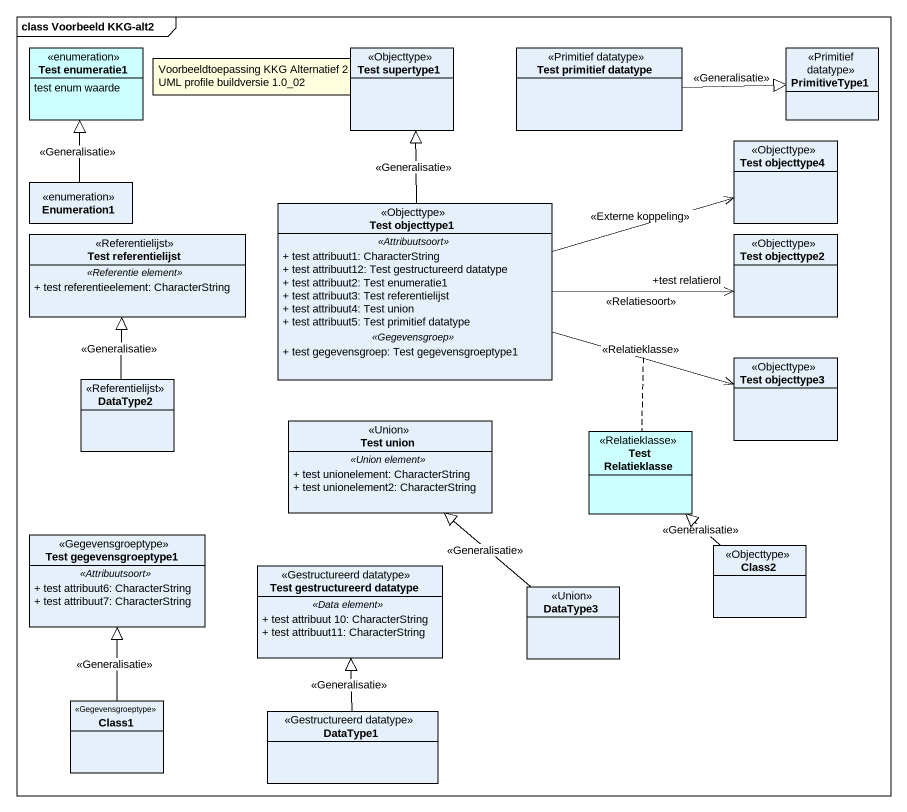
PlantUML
@startuml
mainframe class Voorbeeld KKG-alt2
hide circle
hide empty members
skinparam classAttributeIconSize 0
enum "Test enumeratie1" as Test_enumeratie1 #CCFFFF {
  test enum waarde
}
class "Test supertype1" as Test_supertype1 <<Objecttype>>
class "Test primitief datatype" as Test_primitief_datatype <<Primitief datatype>>
class PrimitiveType1 <<Primitief datatype>>
class "Test objecttype4" as Test_objecttype4 <<Objecttype>>
enum Enumeration1
class "Test referentielijst" as Test_referentielijst <<Referentielijst>> {
  .. <<Referentie element>> ..
  + test referentieelement: CharacterString
}
class "Test objecttype1" as Test_objecttype1 <<Objecttype>> {
  .. <<Attribuutsoort>> ..
  + test attribuut1: CharacterString
  + test attribuut12: Test gestructureerd datatype
  + test attribuut2: Test enumeratie1
  + test attribuut3: Test referentielijst
  + test attribuut4: Test union
  + test attribuut5: Test primitief datatype
  .. <<Gegevensgroep>> ..
  + test gegevensgroep: Test gegevensgroeptype1
}
class "Test objecttype2" as Test_objecttype2 <<Objecttype>>
class "Test objecttype3" as Test_objecttype3 <<Objecttype>>
class DataType2 <<Referentielijst>>
class "Test union" as Test_union <<Union>> {
  .. <<Union element>> ..
  + test unionelement: CharacterString
  + test unionelement2: CharacterString
}
class "Test Relatieklasse" as Test_Relatieklasse <<Relatieklasse>> #CCFFFF
class "Test gegevensgroeptype1" as Test_gegevensgroeptype1 <<Gegevensgroeptype>> {
  .. <<Attribuutsoort>> ..
  + test attribuut6: CharacterString
  + test attribuut7: CharacterString
}
class Class2 <<Objecttype>>
class "Test gestructureerd datatype" as Test_gestructureerd_datatype <<Gestructureerd datatype>> {
  .. <<Data element>> ..
  + test attribuut 10: CharacterString
  + test attribuut11: CharacterString
}
class DataType3 <<Union>>
class Class1 <<Gegevensgroeptype>>
class DataType1 <<Gestructureerd datatype>>
Test_primitief_datatype -right-|> PrimitiveType1 : <<Generalisatie>>
Enumeration1 -up-|> Test_enumeratie1 : <<Generalisatie>>
Test_objecttype1 -up-|> Test_supertype1 : <<Generalisatie>>
Test_objecttype1 -right-> Test_objecttype4 : <<Externe koppeling>>
Test_objecttype1 -right-> "+test relatierol" Test_objecttype2 : <<Relatiesoort>>
Test_objecttype1 -right-> Test_objecttype3 : <<Relatieklasse>>
(Test_objecttype1, Test_objecttype3) .. Test_Relatieklasse
DataType2 -up-|> Test_referentielijst : <<Generalisatie>>
Class2 -up-|> Test_Relatieklasse : <<Generalisatie>>
DataType3 -up-|> Test_union : <<Generalisatie>>
Class1 -up-|> Test_gegevensgroeptype1 : <<Generalisatie>>
DataType1 -up-|> Test_gestructureerd_datatype : <<Generalisatie>>
note as N1
  Voorbeeldtoepassing KKG Alternatief 2
  UML profile buildversie 1.0_02
end note
@enduml
